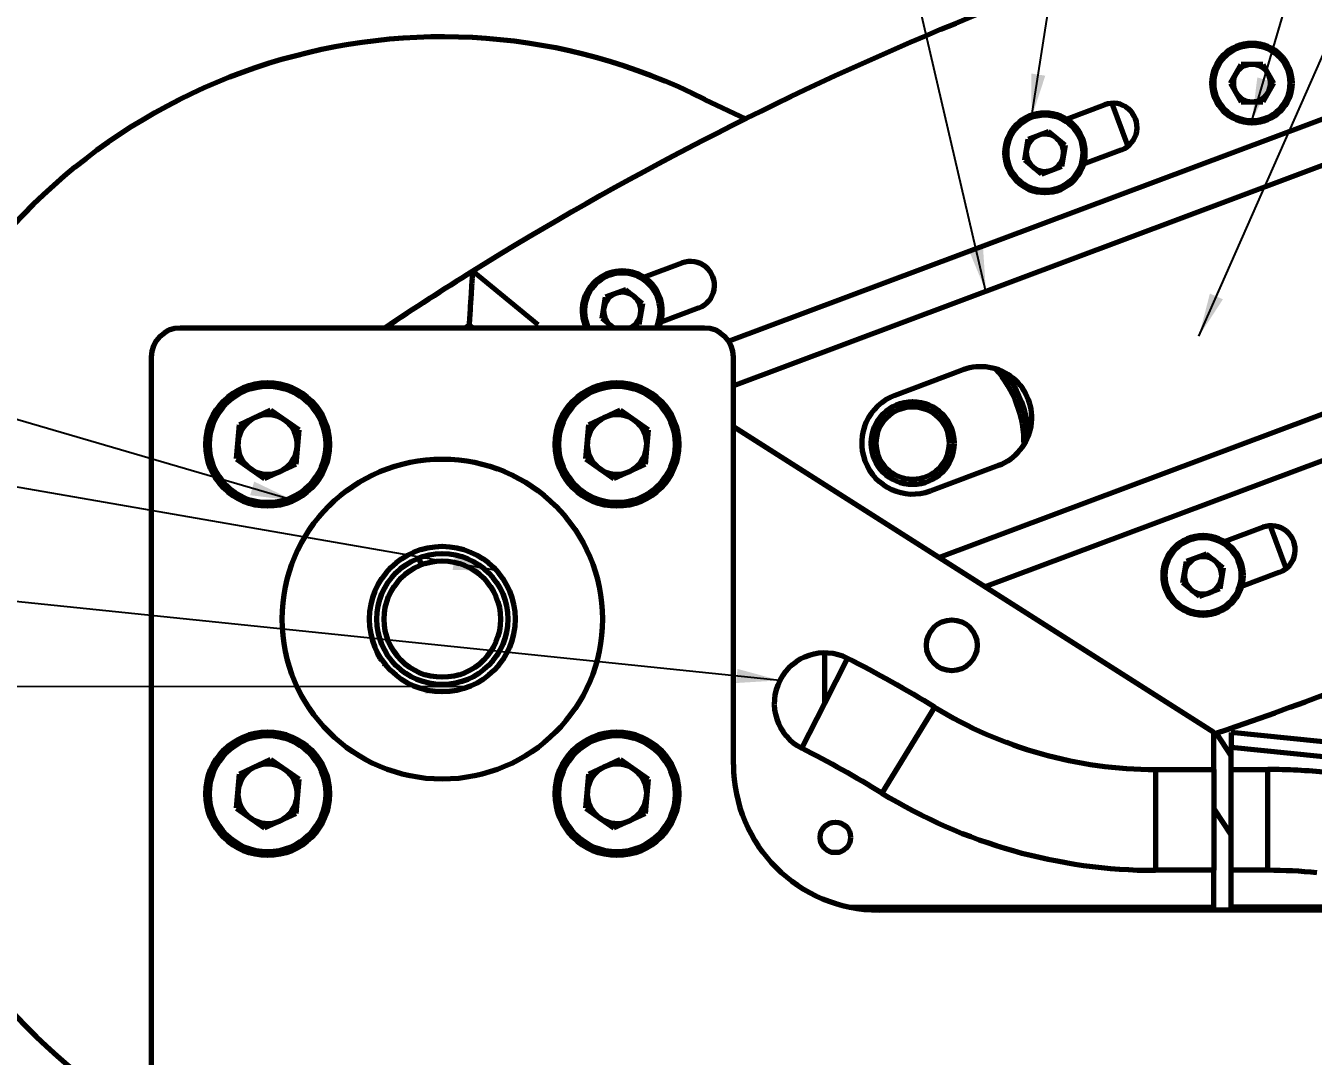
# Model space of a CAD drawing. Header units: millimetres. Extents: x -419 to 9215, y 1224 to 3301.
# Drawn here: x -230.4 to -132.1, y 1813.2 to 1891.9 of the extents above; entities that cross this region are included whole.
import ezdxf

# ---------------------------------------------------------------- set-up
doc = ezdxf.new("R2010")
doc.units = ezdxf.units.MM
doc.layers.add('0.3mm', color=240, linetype='Continuous', lineweight=30)
doc.layers.add('0.7mm', color=7, linetype='Continuous', lineweight=70)
doc.styles.get("Standard").update_dxf_attribs({"font": 'arial.ttf'})
doc.dimstyles.new('ISO-25', dxfattribs={"dimtxt": 2.5, "dimasz": 5, "dimexe": 1.25, "dimexo": 0.625, "dimtad": 1, "dimdec": 0, "dimtxsty": 'Standard', "dimcen": 2.5, "dimadec": 0, "dimazin": 0, "dimtfac": 1, "dimtdec": 0, "dimtmove": 0, "dimatfit": 3, "dimfxl": 1, "dimarcsym": 0})
doc.dimstyles.new('SLDDIMSTYLE0', dxfattribs={"dimtxt": 0.18, "dimasz": 3.302, "dimexe": 0, "dimexo": 0.0625, "dimgap": 0, "dimtad": 0, "dimtih": 1, "dimtoh": 1, "dimdec": 0, "dimrnd": 1e-09, "dimzin": 0, "dimdsep": 46, "dimtxsty": 'Standard', "dimsah": 1, "dimcen": 0.09, "dimadec": 0, "dimazin": 0, "dimtfac": 3.302, "dimtdec": 0, "dimtofl": 0, "dimtmove": 0, "dimatfit": 3, "dimfxl": 1, "dimfrac": 2, "dimtolj": 1, "dimtzin": 0, "dimarcsym": 0})

# ---------------------------------------------------------------- blocks, each defined once
blk = doc.blocks.new('*D70')
at = {"layer": '0.3mm', "color": 0, "lineweight": -2, "transparency": 16777216}
for p, q in [((-224.791, 1937.257), (-344.579, 1937.257)), ((-343.329, 1703.253), (-343.329, 1932.257)), ((-224.791, 1698.253), (-344.579, 1698.253))]:
    blk.add_line(p, q, dxfattribs=at)
at = {"layer": '0.3mm', "color": 0, "lineweight": 211, "transparency": 16777216}
for points in [[(-344.163, 1932.257), (-342.496, 1932.257), (-343.329, 1937.257)], [(-344.163, 1703.253), (-342.496, 1703.253), (-343.329, 1698.253)]]:
    blk.add_solid(points, dxfattribs=at)
at = {"layer": 'Defpoints', "color": 0, "lineweight": 211, "transparency": 16777216}
for p in [(-343.329, 1937.257), (-224.166, 1937.257), (-224.166, 1698.253)]:
    blk.add_point(p, dxfattribs=at)
at = {"layer": '0.3mm', "color": 0, "transparency": 16777216, "insert": (-347.454, 1817.755), "char_height": 2.5, "attachment_point": 5, "rotation": 90}
blk.add_mtext('{\\fTCVN 7284|b0|i0|c0|p34;\\H2.8x;239}', dxfattribs=at)

msp = doc.modelspace()

# ---------------------------------------------------------------- linework, layer by layer
at = {"layer": '0.7mm', "color": 7, "linetype": 'Continuous', "lineweight": 70}
for p, q in [((-138.453, 1887.509), (-137.632, 1888.932)), ((-135.99, 1888.932), (-137.632, 1888.932)), ((-135.99, 1888.932), (-135.169, 1887.509)), ((-138.453, 1887.509), (-137.632, 1886.087)), ((-135.169, 1887.509), (-135.99, 1886.087)), ((-178.563, 1886.253), (-175.434, 1884.792)), ((-127.449, 1886.268), (-176.758, 1867.814)), ((-148.055, 1885.852), (-150.968, 1884.762)), ((-146.279, 1882.694), (-147.504, 1885.966)), ((-137.632, 1886.087), (-135.99, 1886.087)), ((-154.153, 1881.613), (-153.883, 1883.232)), ((-152.345, 1883.808), (-153.883, 1883.232)), ((-151.077, 1882.764), (-152.345, 1883.808)), ((-151.077, 1882.764), (-151.348, 1881.144)), ((-149.683, 1881.328), (-146.769, 1882.418)), ((-152.886, 1880.568), (-154.153, 1881.613)), ((-152.886, 1880.568), (-151.348, 1881.144)), ((-191.298, 1869.051), (-196.275, 1873.152)), ((-180.314, 1873.78), (-183.228, 1872.689)), ((-186.413, 1869.54), (-186.142, 1871.16)), ((-184.604, 1871.735), (-186.142, 1871.16)), ((-183.337, 1870.691), (-184.604, 1871.735)), ((-183.337, 1870.691), (-183.607, 1869.071)), ((-181.943, 1869.255), (-179.029, 1870.346)), ((-185.525, 1868.809), (-186.413, 1869.54)), ((-178.61, 1868.809), (-218.61, 1868.809)), ((-191.498, 1868.809), (-191.298, 1869.051)), ((-184.309, 1868.809), (-183.607, 1869.071)), ((-220.832, 1866.586), (-220.832, 1768.809)), ((-176.388, 1835.475), (-176.388, 1866.586)), ((-164.072, 1863.664), (-158.868, 1865.611)), ((-157.191, 1849.037), (-119.059, 1863.307)), ((-211.712, 1862.529), (-214.088, 1861.425)), ((-211.712, 1862.529), (-209.568, 1861.024)), ((-185.046, 1862.529), (-187.421, 1861.425)), ((-185.046, 1862.529), (-182.901, 1861.024)), ((-214.319, 1858.815), (-214.088, 1861.425)), ((-187.652, 1858.815), (-187.421, 1861.425)), ((-209.568, 1861.024), (-209.799, 1858.415)), ((-182.901, 1861.024), (-183.132, 1858.415)), ((-139.721, 1837.92), (-176.388, 1861.253)), ((-214.319, 1858.815), (-212.175, 1857.31)), ((-212.175, 1857.31), (-209.799, 1858.415)), ((-187.652, 1858.815), (-185.508, 1857.31)), ((-185.508, 1857.31), (-183.132, 1858.415)), ((-156.142, 1858.327), (-161.346, 1856.38)), ((-135.982, 1853.593), (-138.896, 1852.502)), ((-134.207, 1850.434), (-135.431, 1853.707)), ((-140.272, 1851.548), (-141.81, 1850.973)), ((-139.004, 1850.504), (-140.272, 1851.548)), ((-200.412, 1851.25), (-200.212, 1850.732)), ((-142.081, 1849.353), (-141.81, 1850.973)), ((-139.004, 1850.504), (-139.275, 1848.884)), ((-137.611, 1849.068), (-134.697, 1850.159)), ((-140.813, 1848.309), (-142.081, 1849.353)), ((-140.813, 1848.309), (-139.275, 1848.884)), ((-203.032, 1843.133), (-202.99, 1843.079)), ((-201.79, 1843.482), (-201.784, 1843.484)), ((-139.721, 1835.102), (-139.721, 1837.92)), ((-139.552, 1837.88), (-138.388, 1836.121)), ((-113.944, 1835.475), (-138.388, 1837.92)), ((-138.388, 1837.92), (-138.388, 1836.803)), ((-138.388, 1835.102), (-138.388, 1836.803)), ((-138.388, 1836.803), (-114.054, 1834.37)), ((-211.712, 1835.863), (-214.088, 1834.758)), ((-211.712, 1835.863), (-209.568, 1834.358)), ((-185.046, 1835.863), (-187.421, 1834.758)), ((-185.046, 1835.863), (-182.901, 1834.358)), ((-214.319, 1832.148), (-214.088, 1834.758)), ((-187.652, 1832.148), (-187.421, 1834.758)), ((-144.166, 1835.102), (-139.721, 1835.102)), ((-139.721, 1835.102), (-139.721, 1827.404)), ((-138.388, 1835.102), (-135.61, 1835.102)), ((-138.388, 1827.404), (-138.388, 1835.102)), ((-209.568, 1834.358), (-209.799, 1831.748)), ((-182.901, 1834.358), (-183.132, 1831.748)), ((-214.319, 1832.148), (-212.175, 1830.643)), ((-187.652, 1832.148), (-185.508, 1830.643)), ((-139.721, 1832.096), (-138.388, 1830.081)), ((-212.175, 1830.643), (-209.799, 1831.748)), ((-185.508, 1830.643), (-183.132, 1831.748)), ((-139.721, 1827.404), (-144.166, 1827.404)), ((-139.721, 1824.586), (-139.721, 1827.404)), ((-138.388, 1824.586), (-138.388, 1827.404)), ((-135.61, 1827.404), (-138.388, 1827.404)), ((-167.488, 1824.586), (-139.721, 1824.586)), ((-55.277, 1824.364), (-165.277, 1824.364)), ((-159.993, 1824.586), (-160.12, 1824.364)), ((-125.055, 1824.586), (-138.388, 1824.586)), ((-134.752, 1824.586), (-134.605, 1824.364))]:
    msp.add_line(p, q, dxfattribs=at)
at = {"layer": '0.7mm', "color": 8, "linetype": 'Continuous', "lineweight": 70}
for p, q in [((-176.388, 1864.394), (-127.876, 1882.548)), ((-196.913, 1868.809), (-196.537, 1869.048)), ((-196.537, 1869.048), (-196.246, 1868.809)), ((-121.852, 1865.821), (-160.713, 1851.278)), ((-169.423, 1840.157), (-169.423, 1844.006)), ((-169.423, 1840.157), (-167.675, 1843.586)), ((-171.172, 1836.728), (-169.423, 1840.157)), ((-161.042, 1839.867), (-165.068, 1833.306)), ((-144.166, 1835.102), (-144.166, 1827.404)), ((-135.61, 1827.404), (-135.61, 1835.102))]:
    msp.add_line(p, q, dxfattribs=at)
at = {"layer": '0.7mm', "color": 7, "linetype": 'Continuous', "lineweight": 70}
for centre, radius in [((-136.811, 1887.509), 3.056), ((-136.811, 1887.509), 2.889), ((-152.615, 1882.188), 3.056), ((-152.615, 1882.188), 2.889), ((-211.944, 1859.92), 4.722), ((-211.944, 1859.92), 4.444), ((-185.277, 1859.92), 4.722), ((-185.277, 1859.92), 4.444), ((-162.709, 1860.022), 3.167), ((-162.709, 1860.022), 2.778), ((-198.61, 1846.586), 12.222), ((-140.543, 1849.929), 3.056), ((-140.543, 1849.929), 2.889), ((-198.61, 1846.586), 5.556), ((-198.61, 1846.586), 5), ((-198.61, 1846.586), 4.444), ((-159.721, 1844.586), 1.944), ((-211.944, 1833.253), 4.722), ((-211.944, 1833.253), 4.444), ((-185.277, 1833.253), 4.722), ((-185.277, 1833.253), 4.444), ((-168.61, 1829.92), 1.167)]:
    msp.add_circle(centre, radius, dxfattribs=at)
for centre, radius, start, end in [((-63.487, 1659.878), 251.233, 103.56492, 121.90724), ((-198.61, 1846.586), 44.444, 63.18789, 240), ((-136.811, 1887.509), 1.422, 90, 150), ((-136.811, 1887.509), 1.422, 30, 90), ((-136.811, 1887.509), 1.422, 150, 210), ((-136.811, 1887.509), 1.422, 330, 30), ((-147.412, 1884.135), 1.833, 290.51766, 110.51766), ((-136.811, 1887.509), 1.422, 210, 270), ((-136.811, 1887.509), 1.422, 270, 330), ((-152.615, 1882.188), 1.422, 110.51766, 170.51766), ((-152.615, 1882.188), 1.422, 50.51766, 110.51766), ((-152.615, 1882.188), 1.422, 350.51766, 50.51766), ((-152.615, 1882.188), 1.422, 170.51766, 230.51766), ((-152.615, 1882.188), 1.422, 290.51766, 350.51766), ((-152.615, 1882.188), 1.422, 230.51766, 290.51766), ((-63.487, 1659.878), 251.233, 121.90724, 123.73469), ((-184.875, 1870.115), 3.056, 334.67843, 205.32157), ((-179.671, 1872.063), 1.833, 290.51766, 110.51766), ((-184.875, 1870.115), 1.422, 110.51766, 170.51766), ((-184.875, 1870.115), 1.422, 50.51766, 110.51766), ((-184.875, 1870.115), 1.422, 350.51766, 50.51766), ((-184.875, 1870.115), 1.422, 170.51766, 230.51766), ((-184.875, 1870.115), 1.422, 293.23669, 350.51766), ((-218.61, 1866.586), 2.222, 90, 180), ((-184.875, 1870.115), 1.422, 230.51766, 246.76331), ((-178.61, 1866.586), 2.222, 0, 90), ((-157.505, 1861.969), 3.889, 290.51766, 110.51766), ((-162.709, 1860.022), 8.5, 359.21378, 41.82153), ((-162.709, 1860.022), 8.889, 4.13005, 36.90527), ((-162.709, 1860.022), 3.889, 110.51766, 290.51766), ((-211.944, 1859.92), 2.269, 114.93615, 174.93615), ((-211.944, 1859.92), 2.269, 54.93615, 114.93615), ((-211.944, 1859.92), 2.269, 354.93615, 54.93615), ((-185.277, 1859.92), 2.269, 114.93615, 174.93615), ((-185.277, 1859.92), 2.269, 54.93615, 114.93615), ((-185.277, 1859.92), 2.269, 354.93615, 54.93615), ((-211.944, 1859.92), 2.269, 174.93615, 234.93615), ((-211.944, 1859.92), 2.269, 294.93615, 354.93615), ((-185.277, 1859.92), 2.269, 174.93615, 234.93615), ((-185.277, 1859.92), 2.269, 294.93615, 354.93615), ((-211.944, 1859.92), 2.269, 234.93615, 294.93615), ((-185.277, 1859.92), 2.269, 234.93615, 294.93615), ((-135.339, 1851.876), 1.833, 290.51766, 110.51766), ((-219.264, 2076.133), 251.233, 288.45806, 297.47039), ((-140.543, 1849.929), 1.422, 110.51766, 170.51766), ((-140.543, 1849.929), 1.422, 50.51766, 110.51766), ((-140.543, 1849.929), 1.422, 350.51766, 50.51766), ((-140.543, 1849.929), 1.422, 170.51766, 230.51766), ((-140.543, 1849.929), 1.422, 290.51766, 350.51766), ((-140.543, 1849.929), 1.422, 230.51766, 290.51766), ((-169.423, 1840.157), 3.849, 62.9793, 242.9793), ((-211.541, 1757.571), 96.555, 58.46565, 62.9793), ((-144.166, 1867.369), 32.267, 238.46565, 270), ((-211.541, 1757.571), 88.857, 58.46565, 62.9793), ((-211.944, 1833.253), 2.269, 114.93615, 174.93615), ((-211.944, 1833.253), 2.269, 54.93615, 114.93615), ((-211.944, 1833.253), 2.269, 354.93615, 54.93615), ((-185.277, 1833.253), 2.269, 114.93615, 174.93615), ((-185.277, 1833.253), 2.269, 54.93615, 114.93615), ((-185.277, 1833.253), 2.269, 354.93615, 54.93615), ((-165.277, 1835.475), 11.111, 180, 270), ((-135.61, 1790.975), 44.127, 84.08173, 90), ((-211.944, 1833.253), 2.269, 174.93615, 234.93615), ((-211.944, 1833.253), 2.269, 294.93615, 354.93615), ((-185.277, 1833.253), 2.269, 174.93615, 234.93615), ((-185.277, 1833.253), 2.269, 294.93615, 354.93615), ((-144.166, 1867.369), 39.965, 238.46565, 270), ((-211.944, 1833.253), 2.269, 234.93615, 294.93615), ((-185.277, 1833.253), 2.269, 234.93615, 294.93615), ((-135.61, 1790.975), 36.429, 84.08173, 90)]:
    msp.add_arc(centre, radius, start, end, dxfattribs=at)
at = {"layer": '0.7mm', "color": 8, "linetype": 'Continuous', "lineweight": 70}
msp.add_arc((-184.875, 1870.115), 2.889, 333.10396, 206.89604, dxfattribs=at)
at = {"layer": '0.7mm', "color": 7, "linetype": 'Continuous', "lineweight": 70}
for points, knots in [([(-196.537, 1869.048), (-196.507, 1869.539), (-196.446, 1870.518), (-196.374, 1871.647), (-196.327, 1872.377), (-196.298, 1872.807), (-196.279, 1873.096), (-196.277, 1873.133), (-196.275, 1873.152)], [0, 0, 0, 0, 0.251288, 0.501699, 0.632168, 0.751667, 0.878113, 1, 1, 1, 1]), ([(-203.645, 1844.109), (-203.564, 1843.955), (-203.422, 1843.686), (-203.299, 1843.507), (-203.246, 1843.429)], [0, 0, 0, 0, 0.571467, 1, 1, 1, 1])]:
    msp.add_open_spline(points, degree=3, knots=knots, dxfattribs=at)

# ---------------------------------------------------------------- dimensions: what is measured, and where the dimension line sits
at = {"layer": '0.3mm'}
dim = msp.add_linear_dim(base=(-343.329, 1937.257), p1=(-224.166, 1698.253), p2=(-224.166, 1937.257), angle=90, text='{\\fTCVN 7284|b0|i0|c0|p34;\\H2.8x;<>}', dimstyle='ISO-25', dxfattribs=at)
dim.commit()
dim.dimension.update_dxf_attribs({"geometry": '*D70', "text_midpoint": (-347.454, 1817.755)})

# ---------------------------------------------------------------- leaders
for points in [[(-157.117, 1871.606), (-183.455, 1984.724)], [(-153.628, 1884.894), (-138.188, 1984.657)], [(-140.855, 1868.2), (-89.52, 1984.785)], [(-136.811, 1884.621), (-107.427, 1984.791)], [(-209.953, 1855.638), (-303.685, 1883.016)], [(-194.479, 1850.301), (-303.566, 1869.222)], [(-172.852, 1841.906), (-303.522, 1855.374)], [(-196.608, 1841.404), (-303.498, 1841.542)]]:
    msp.add_leader(points, dimstyle='SLDDIMSTYLE0', dxfattribs=at)

doc.saveas('drawing.dxf')
